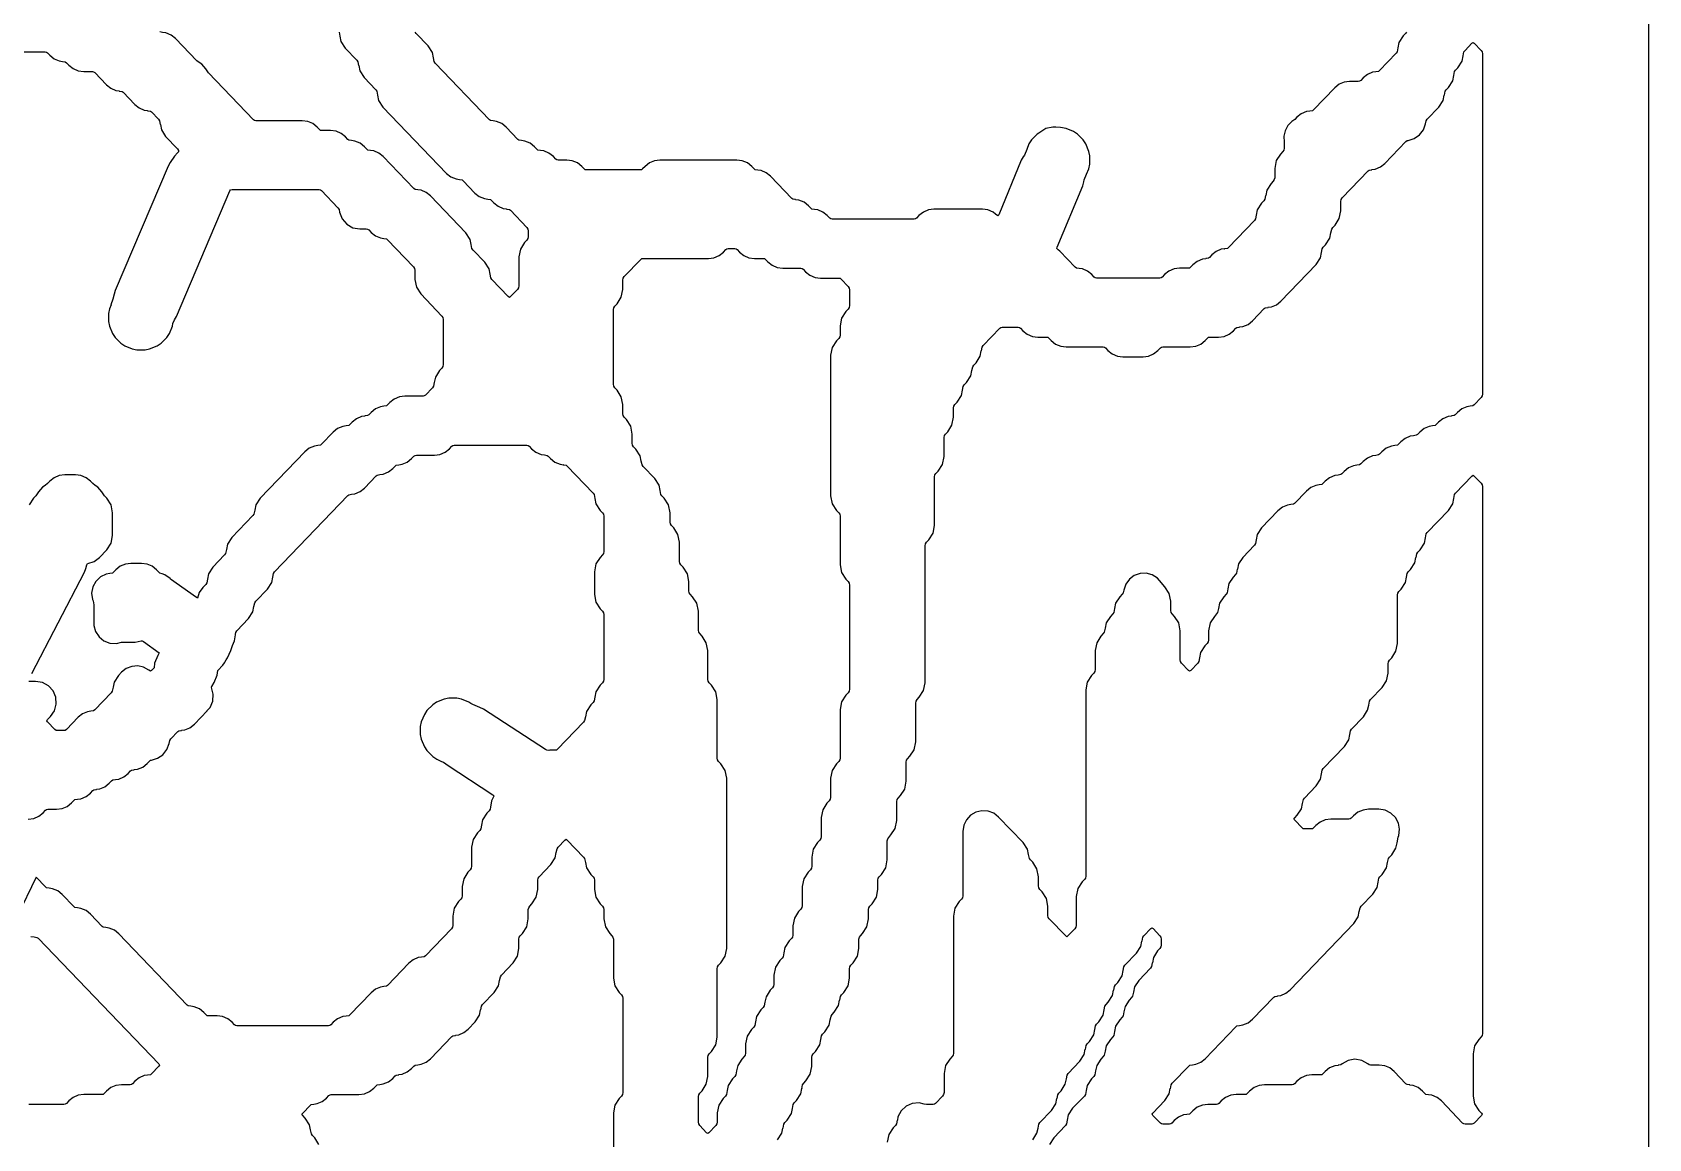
# Model space of a CAD drawing. Header units: millimetres. Extents: x 10 to 410, y 18 to 283.
# Drawn here: x 34.36 to 73.27, y 57.96 to 84.59 of the extents above; entities that cross this region are included whole.
import ezdxf

# ---------------------------------------------------------------- set-up
doc = ezdxf.new("R2010")
doc.units = ezdxf.units.MM
doc.layers.add('CUT', color=1, linetype='Continuous')

msp = doc.modelspace()

# ---------------------------------------------------------------- linework, layer by layer
at = {"layer": 'CUT'}
for points in [[(23.134, 24), (23.134, 21), (31.134, 21), (31.134, 24), (52.134, 24), (52.134, 21), (60.134, 21), (60.134, 24), (73.2679, 24), (73.2679, 144), (60.134, 144), (60.134, 147), (52.134, 147), (52.134, 144), (31.134, 144), (31.134, 147), (23.134, 147), (23.134, 144), (10, 144), (10, 24)], [(48.3521, 77.9585), (48.3767, 77.9965), (48.4315, 78.0536), (48.5347, 78.2133), (48.5709, 78.4), (48.5709, 78.6243), (48.5795, 78.6688), (48.6041, 78.7069), (49.0025, 79.1216), (49.0276, 79.1416), (49.0594, 79.1459), (50.6323, 79.1459), (50.7649, 79.1638), (50.8881, 79.2163), (50.9929, 79.2995), (51.0495, 79.3584), (51.0746, 79.3784), (51.1064, 79.3827), (51.2666, 79.3827), (51.2984, 79.3784), (51.3235, 79.3584), (51.38, 79.2995), (51.4849, 79.2163), (51.608, 79.1638), (51.7406, 79.1459), (51.9489, 79.1459), (51.9807, 79.1416), (52.0058, 79.1216), (52.0624, 79.0627), (52.1672, 78.9795), (52.2903, 78.927), (52.423, 78.9091), (52.8586, 78.9091), (52.8904, 78.9048), (52.9155, 78.8848), (52.9721, 78.8259), (53.0769, 78.7427), (53.2001, 78.6902), (53.3327, 78.6723), (53.7684, 78.6723), (53.8002, 78.668), (53.8253, 78.6481), (53.9962, 78.4701), (54.0208, 78.432), (54.0295, 78.3875), (54.0295, 78.0099), (54.0208, 77.9654), (53.9962, 77.9273), (53.9414, 77.8703), (53.8382, 77.7106), (53.802, 77.5239), (53.802, 77.2996), (53.7934, 77.2551), (53.7688, 77.217), (53.714, 77.1599), (53.6107, 77.0002), (53.5746, 76.8136), (53.5746, 73.4275), (53.6107, 73.2408), (53.714, 73.0811), (53.7688, 73.024), (53.7934, 72.986), (53.802, 72.9415), (53.802, 71.7699), (53.8382, 71.5833), (53.9414, 71.4236), (53.9962, 71.3665), (54.0208, 71.3285), (54.0295, 71.2839), (54.0295, 68.7752), (54.0208, 68.7307), (53.9962, 68.6927), (53.9414, 68.6356), (53.8382, 68.4759), (53.802, 68.2893), (53.802, 67.1177), (53.7934, 67.0732), (53.7688, 67.0352), (53.714, 66.9781), (53.6107, 66.8184), (53.5746, 66.6317), (53.5746, 66.1706), (53.566, 66.1261), (53.5413, 66.088), (53.4865, 66.031), (53.3833, 65.8713), (53.3471, 65.6846), (53.3471, 65.2235), (53.3385, 65.1789), (53.3139, 65.1409), (53.2591, 65.0838), (53.1559, 64.9241), (53.1197, 64.7375), (53.1197, 64.5131), (53.1111, 64.4686), (53.0865, 64.4305), (53.0317, 64.3735), (52.9284, 64.2138), (52.8923, 64.0271), (52.8923, 63.5659), (52.8836, 63.5214), (52.859, 63.4834), (52.8042, 63.4263), (52.701, 63.2666), (52.6648, 63.0799), (52.6648, 62.8556), (52.6562, 62.8111), (52.6316, 62.773), (52.5768, 62.716), (52.4735, 62.5563), (52.4488, 62.4287), (52.4465, 62.4291), (52.4288, 62.3375), (52.4041, 62.2994), (52.3493, 62.2424), (52.2461, 62.0827), (52.2099, 61.896), (52.2099, 61.6717), (52.2013, 61.6271), (52.1767, 61.5891), (52.1219, 61.532), (52.0187, 61.3723), (51.9939, 61.2447), (51.9916, 61.2452), (51.9739, 61.1536), (51.9493, 61.1155), (51.8945, 61.0584), (51.7912, 60.8988), (51.7665, 60.7712), (51.7642, 60.7716), (51.7464, 60.68), (51.7218, 60.6419), (51.667, 60.5849), (51.5638, 60.4252), (51.5276, 60.2385), (51.5276, 60.0141), (51.519, 59.9696), (51.4944, 59.9316), (51.4396, 59.8745), (51.3363, 59.7148), (51.3116, 59.5872), (51.3093, 59.5877), (51.2916, 59.4961), (51.2669, 59.458), (51.2121, 59.4009), (51.1089, 59.2413), (51.0842, 59.1137), (51.0819, 59.1141), (51.0641, 59.0225), (51.0395, 58.9844), (50.9847, 58.9274), (50.8815, 58.7677), (50.8453, 58.581), (50.8453, 58.3566), (50.8367, 58.3121), (50.8121, 58.2741), (50.6458, 58.101), (50.6179, 58.08), (50.5899, 58.101), (50.4237, 58.2741), (50.399, 58.3121), (50.3904, 58.3566), (50.3904, 58.9711), (50.399, 59.0156), (50.4237, 59.0536), (50.4785, 59.1107), (50.5817, 59.2704), (50.6179, 59.457), (50.6179, 59.9182), (50.6265, 59.9627), (50.6511, 60.0008), (50.7059, 60.0578), (50.8091, 60.2175), (50.8453, 60.4042), (50.8453, 62.0493), (50.8539, 62.0938), (50.8785, 62.1319), (50.9333, 62.1889), (51.0366, 62.3486), (51.0727, 62.5353), (51.0727, 66.6317), (51.0366, 66.8184), (50.9333, 66.9781), (50.8785, 67.0352), (50.8539, 67.0732), (50.8453, 67.1177), (50.8453, 68.526), (50.8091, 68.7127), (50.7059, 68.8724), (50.6511, 68.9295), (50.6265, 68.9675), (50.6179, 69.012), (50.6179, 69.71), (50.5817, 69.8967), (50.4785, 70.0563), (50.4237, 70.1134), (50.399, 70.1515), (50.3904, 70.196), (50.3904, 70.6571), (50.3543, 70.8438), (50.251, 71.0035), (50.1962, 71.0605), (50.1716, 71.0986), (50.163, 71.1431), (50.163, 71.3675), (50.1268, 71.5542), (50.0236, 71.7138), (49.9688, 71.7709), (49.9442, 71.809), (49.9355, 71.8535), (49.9355, 72.3146), (49.8994, 72.5013), (49.7961, 72.661), (49.7413, 72.718), (49.7167, 72.7561), (49.7081, 72.8006), (49.7081, 73.025), (49.6719, 73.2117), (49.5687, 73.3713), (49.5139, 73.4284), (49.4893, 73.4665), (49.4715, 73.5581), (49.4692, 73.5576), (49.4445, 73.6852), (49.3413, 73.8449), (49.059, 74.1388), (49.0344, 74.1768), (49.0167, 74.2684), (49.0143, 74.268), (48.9896, 74.3956), (48.8864, 74.5553), (48.8316, 74.6123), (48.807, 74.6504), (48.7983, 74.6949), (48.7983, 74.9193), (48.7622, 75.106), (48.6589, 75.2656), (48.6041, 75.3227), (48.5795, 75.3608), (48.5709, 75.4053), (48.5709, 75.6296), (48.5347, 75.8163), (48.4315, 75.976), (48.3767, 76.0331), (48.3521, 76.0711), (48.3435, 76.1156), (48.3435, 77.914)], [(63.5016, 60.6944), (63.6247, 60.7469), (63.7295, 60.8302), (64.241, 61.3626), (64.2661, 61.3826), (64.3312, 61.3914), (64.3308, 61.3939), (64.4113, 61.4048), (64.5345, 61.4573), (64.6393, 61.5405), (66.1718, 63.1361), (66.2751, 63.2957), (66.2998, 63.4233), (66.3021, 63.4229), (66.3198, 63.5145), (66.3445, 63.5526), (66.6267, 63.8464), (66.73, 64.0061), (66.7547, 64.1337), (66.757, 64.1333), (66.7747, 64.2249), (66.7993, 64.2629), (66.8541, 64.32), (66.9574, 64.4797), (66.9821, 64.6073), (66.9844, 64.6068), (67.0022, 64.6984), (67.0268, 64.7365), (67.0816, 64.7936), (67.1848, 64.9532), (67.2095, 65.0808), (67.2119, 65.0804), (67.2384, 65.2172), (67.2547, 65.2536), (67.2721, 65.4052), (67.243, 65.555), (67.17, 65.6891), (67.06, 65.7949), (66.9233, 65.8625), (66.7725, 65.8858), (66.5243, 65.8858), (66.3916, 65.8679), (66.2685, 65.8155), (66.1637, 65.7322), (66.1071, 65.6733), (66.082, 65.6533), (66.0502, 65.649), (65.6145, 65.649), (65.4818, 65.6311), (65.3587, 65.5787), (65.2539, 65.4954), (65.1973, 65.4365), (65.1722, 65.4166), (65.1404, 65.4123), (64.9802, 65.4123), (64.9484, 65.4166), (64.9233, 65.4365), (64.7457, 65.6214), (64.7263, 65.649), (64.7457, 65.6767), (64.8072, 65.7407), (64.9104, 65.9004), (64.9351, 66.028), (64.9375, 66.0275), (64.9552, 66.1192), (64.9798, 66.1572), (65.2621, 66.4511), (65.3653, 66.6107), (65.39, 66.7384), (65.3923, 66.7379), (65.4101, 66.8295), (65.4347, 66.8676), (65.9444, 67.3982), (66.0476, 67.5579), (66.0723, 67.6855), (66.0747, 67.6851), (66.0924, 67.7767), (66.117, 67.8147), (66.3993, 68.1086), (66.5025, 68.2683), (66.5272, 68.3959), (66.5295, 68.3954), (66.5473, 68.487), (66.5719, 68.5251), (66.8541, 68.8189), (66.9574, 68.9786), (66.9935, 69.1653), (66.9935, 69.3897), (67.0022, 69.4342), (67.0268, 69.4722), (67.0816, 69.5293), (67.1848, 69.689), (67.221, 69.8757), (67.221, 71.0472), (67.2296, 71.0917), (67.2542, 71.1297), (67.309, 71.1868), (67.4123, 71.3465), (67.437, 71.4741), (67.4393, 71.4736), (67.457, 71.5652), (67.4817, 71.6033), (67.5365, 71.6604), (67.6397, 71.82), (67.6644, 71.9477), (67.6667, 71.9472), (67.6845, 72.0388), (67.7091, 72.0769), (67.7639, 72.1339), (67.8672, 72.2936), (67.8919, 72.4212), (67.8942, 72.4208), (67.9119, 72.5124), (67.9365, 72.5505), (68.4462, 73.0811), (68.5495, 73.2408), (68.5742, 73.3684), (68.5765, 73.3679), (68.5942, 73.4595), (68.6189, 73.4976), (69.0125, 73.9075), (69.0405, 73.9285), (69.0685, 73.9075), (69.2347, 73.7344), (69.2593, 73.6963), (69.2679, 73.6518), (69.2679, 60.4877), (69.2593, 60.4432), (69.2347, 60.4051), (69.1799, 60.3481), (69.0767, 60.1884), (69.0405, 60.0017), (69.0405, 58.9835), (69.0767, 58.7968), (69.1799, 58.6371), (69.2414, 58.5731), (69.2608, 58.5455), (69.2414, 58.5178), (69.0638, 58.3329), (69.0387, 58.313), (69.0069, 58.3087), (68.8467, 58.3087), (68.8149, 58.313), (68.7898, 58.3329), (68.2783, 58.8654), (68.1735, 58.9486), (68.0504, 59.0011), (67.9699, 59.012), (67.9702, 59.0145), (67.9051, 59.0233), (67.88, 59.0433), (67.8234, 59.1022), (67.7186, 59.1854), (67.5955, 59.2379), (67.515, 59.2488), (67.5154, 59.2513), (67.4503, 59.2601), (67.4251, 59.2801), (67.1411, 59.5758), (67.0363, 59.659), (66.9132, 59.7115), (66.7805, 59.7294), (66.5723, 59.7294), (66.5405, 59.7337), (66.5085, 59.7591), (66.3622, 59.8397), (66.1975, 59.8676), (66.0328, 59.8397), (65.8865, 59.7591), (65.8545, 59.7337), (65.7894, 59.7249), (65.7898, 59.7223), (65.7093, 59.7115), (65.5861, 59.659), (65.4813, 59.5758), (65.4248, 59.5168), (65.3996, 59.4969), (65.3679, 59.4926), (65.1596, 59.4926), (65.027, 59.4747), (64.9038, 59.4222), (64.799, 59.339), (64.7424, 59.2801), (64.7173, 59.2601), (64.6855, 59.2558), (64.0224, 59.2558), (63.8898, 59.2379), (63.7666, 59.1854), (63.6618, 59.1022), (63.6052, 59.0433), (63.5801, 59.0233), (63.5483, 59.019), (63.3401, 59.019), (63.2074, 59.0011), (63.0843, 58.9486), (62.9795, 58.8654), (62.9229, 58.8065), (62.8978, 58.7865), (62.866, 58.7822), (62.6578, 58.7822), (62.5251, 58.7643), (62.402, 58.7119), (62.2972, 58.6286), (62.2406, 58.5697), (62.2155, 58.5497), (62.1504, 58.541), (62.1507, 58.5384), (62.0702, 58.5275), (61.9471, 58.4751), (61.8423, 58.3918), (61.7857, 58.3329), (61.7606, 58.313), (61.7288, 58.3087), (61.5686, 58.3087), (61.5368, 58.313), (61.5117, 58.3329), (61.3341, 58.5178), (61.3147, 58.5455), (61.3341, 58.5731), (61.623, 58.8739), (61.7263, 59.0336), (61.751, 59.1612), (61.7533, 59.1607), (61.771, 59.2523), (61.7957, 59.2904), (62.194, 59.7051), (62.2191, 59.7251), (62.2842, 59.7339), (62.2839, 59.7364), (62.3644, 59.7473), (62.4875, 59.7998), (62.5923, 59.883), (63.3312, 60.6523), (63.3563, 60.6722), (63.4214, 60.681), (63.4211, 60.6836)]]:
    msp.add_lwpolyline(points, close=True, dxfattribs=at)
for points in [[(41.7391, 84.5885), (41.7568, 84.4969), (41.7591, 84.4973), (41.7839, 84.3697), (41.8871, 84.21), (42.1693, 83.9162), (42.194, 83.8781), (42.2117, 83.7865), (42.214, 83.787), (42.2387, 83.6594), (42.342, 83.4997), (42.6242, 83.2058), (42.6488, 83.1678), (42.6666, 83.0762), (42.6689, 83.0766), (42.6936, 82.949), (42.7969, 82.7893), (44.3294, 81.1938), (44.4342, 81.1106), (44.5574, 81.0581), (44.6378, 81.0472), (44.6375, 81.0447), (44.7026, 81.0359), (44.7277, 81.0159), (45.0117, 80.7202), (45.1165, 80.637), (45.2397, 80.5845), (45.3202, 80.5736), (45.3198, 80.5711), (45.3849, 80.5623), (45.41, 80.5424), (45.4666, 80.4834), (45.5714, 80.4002), (45.6946, 80.3477), (45.775, 80.3369), (45.7747, 80.3343), (45.8398, 80.3255), (45.8649, 80.3056), (46.2633, 79.8908), (46.2879, 79.8528), (46.2965, 79.8083), (46.2965, 79.6674), (46.2879, 79.6229), (46.2633, 79.5849), (46.2085, 79.5278), (46.1052, 79.3681), (46.0691, 79.1814), (46.0691, 78.4835), (46.0604, 78.439), (46.0358, 78.4009), (45.8696, 78.2278), (45.8416, 78.2068), (45.8137, 78.2278), (45.42, 78.6377), (45.3954, 78.6758), (45.3776, 78.7674), (45.3753, 78.7669), (45.3506, 78.8945), (45.2473, 79.0542), (44.9651, 79.3481), (44.9405, 79.3861), (44.9227, 79.4777), (44.9204, 79.4773), (44.8957, 79.6049), (44.7925, 79.7646), (43.9422, 80.6497), (43.8374, 80.733), (43.7143, 80.7855), (43.6338, 80.7963), (43.6341, 80.7989), (43.569, 80.8077), (43.5439, 80.8276), (42.805, 81.5969), (42.7002, 81.6801), (42.5771, 81.7326), (42.4966, 81.7435), (42.4969, 81.746), (42.4318, 81.7548), (42.4067, 81.7748), (42.3501, 81.8337), (42.2453, 81.9169), (42.1222, 81.9694), (42.0417, 81.9803), (42.0421, 81.9828), (41.977, 81.9916), (41.9518, 82.0116), (41.8953, 82.0705), (41.7905, 82.1537), (41.6673, 82.2062), (41.5347, 82.2241), (41.3264, 82.2241), (41.2946, 82.2284), (41.2695, 82.2483), (41.2129, 82.3073), (41.1081, 82.3905), (40.985, 82.443), (40.8523, 82.4609), (39.7343, 82.4609), (39.7026, 82.4652), (39.6774, 82.4851), (38.5968, 83.6102), (38.5324, 83.7097), (38.4346, 83.8207), (38.3699, 83.8605), (38.3128, 83.9058), (37.8013, 84.4383), (37.6965, 84.5216), (37.5734, 84.574), (37.4929, 84.5849), (37.4933, 84.5875), (37.4282, 84.5963)], [(67.4398, 84.5954), (67.4152, 84.5574), (67.3604, 84.5003), (67.2571, 84.3406), (67.2324, 84.213), (67.2301, 84.2135), (67.2124, 84.1219), (67.1878, 84.0838), (66.7894, 83.6691), (66.7643, 83.6491), (66.6992, 83.6403), (66.6995, 83.6378), (66.619, 83.6269), (66.4959, 83.5744), (66.3911, 83.4912), (66.3345, 83.4323), (66.3094, 83.4123), (66.2776, 83.408), (66.0694, 83.408), (65.9367, 83.3901), (65.8136, 83.3377), (65.7088, 83.2544), (65.1973, 82.7219), (65.1722, 82.702), (65.1071, 82.6932), (65.1074, 82.6906), (65.027, 82.6798), (64.9038, 82.6273), (64.799, 82.544), (64.7471, 82.49), (64.681, 82.4403), (64.5824, 82.342), (64.5148, 82.2203), (64.4833, 82.0846), (64.4905, 81.9455), (64.4917, 81.9393), (64.4917, 81.7985), (64.4831, 81.754), (64.4585, 81.7159), (64.4037, 81.6589), (64.3004, 81.4992), (64.2643, 81.3125), (64.2643, 81.0881), (64.2556, 81.0436), (64.231, 81.0056), (64.1762, 80.9485), (64.073, 80.7888), (64.0483, 80.6612), (64.0459, 80.6617), (64.0282, 80.5701), (64.0036, 80.532), (63.9488, 80.4749), (63.8455, 80.3153), (63.8208, 80.1877), (63.8185, 80.1881), (63.8008, 80.0965), (63.7762, 80.0584), (63.1504, 79.4069), (63.1252, 79.387), (63.0601, 79.3782), (63.0605, 79.3756), (62.98, 79.3647), (62.8569, 79.3123), (62.7521, 79.229), (62.6955, 79.1701), (62.6704, 79.1502), (62.6053, 79.1414), (62.6056, 79.1388), (62.5251, 79.128), (62.402, 79.0755), (62.2972, 78.9922), (62.2406, 78.9333), (62.2155, 78.9134), (62.1837, 78.9091), (61.9755, 78.9091), (61.8428, 78.8912), (61.7197, 78.8387), (61.6149, 78.7555), (61.5583, 78.6965), (61.5332, 78.6766), (61.5014, 78.6723), (59.9765, 78.6723), (59.9447, 78.6766), (59.9196, 78.6965), (59.863, 78.7555), (59.7582, 78.8387), (59.6351, 78.8912), (59.5546, 78.902), (59.5549, 78.9046), (59.4899, 78.9134), (59.4647, 78.9333), (59.0923, 79.3211), (59.056, 79.3485), (59.0223, 79.3846), (59.0307, 79.4205), (59.6421, 80.8934), (59.6706, 80.9872), (59.6804, 81.0364), (59.7362, 81.1708), (59.736, 81.1709), (59.7917, 81.3051), (59.8137, 81.4162), (59.8137, 81.6113), (59.7917, 81.7223), (59.717, 81.9026), (59.6541, 81.9967), (59.5161, 82.1347), (59.422, 82.1976), (59.2417, 82.2722), (59.1119, 82.2981), (58.9997, 82.3075), (58.9272, 82.3053), (58.7555, 82.2695), (58.6067, 82.1766), (58.5893, 82.1608), (58.5502, 82.1347), (58.4122, 81.9967), (58.3493, 81.9026), (58.2938, 81.7687), (58.2937, 81.7688), (58.2377, 81.6338), (58.2106, 81.5933), (58.1643, 81.5069), (57.6208, 80.1975), (57.6031, 80.1691), (57.543, 80.2138), (57.5424, 80.2129), (57.4838, 80.2594), (57.3607, 80.3119), (57.228, 80.3298), (56.062, 80.3298), (55.9294, 80.3119), (55.8062, 80.2594), (55.7014, 80.1762), (55.6448, 80.1173), (55.6197, 80.0973), (55.5879, 80.093), (53.6082, 80.093), (53.5764, 80.0973), (53.5513, 80.1173), (53.4947, 80.1762), (53.3899, 80.2594), (53.2668, 80.3119), (53.1863, 80.3228), (53.1866, 80.3253), (53.1215, 80.3341), (53.0964, 80.3541), (53.0398, 80.413), (52.935, 80.4962), (52.8119, 80.5487), (52.7314, 80.5595), (52.7317, 80.5621), (52.6666, 80.5709), (52.6415, 80.5908), (52.1301, 81.1233), (52.0253, 81.2066), (51.9021, 81.259), (51.8216, 81.2699), (51.822, 81.2725), (51.7569, 81.2812), (51.7318, 81.3012), (51.6752, 81.3601), (51.5704, 81.4434), (51.4472, 81.4958), (51.3146, 81.5137), (49.4662, 81.5137), (49.3336, 81.4958), (49.2105, 81.4434), (49.1056, 81.3601), (49.0491, 81.3012), (49.0239, 81.2812), (48.9922, 81.277), (47.6948, 81.277), (47.663, 81.2812), (47.6379, 81.3012), (47.5813, 81.3601), (47.4765, 81.4434), (47.3533, 81.4958), (47.2207, 81.5137), (47.0124, 81.5137), (46.9806, 81.518), (46.9555, 81.538), (46.8989, 81.5969), (46.7941, 81.6801), (46.671, 81.7326), (46.5905, 81.7435), (46.5909, 81.746), (46.5258, 81.7548), (46.5007, 81.7748), (46.4441, 81.8337), (46.3393, 81.9169), (46.2161, 81.9694), (46.1356, 81.9803), (46.136, 81.9828), (46.0709, 81.9916), (46.0458, 82.0116), (45.7617, 82.3073), (45.6569, 82.3905), (45.5338, 82.443), (45.4533, 82.4538), (45.4537, 82.4564), (45.3886, 82.4652), (45.3635, 82.4851), (44.0553, 83.847), (44.0307, 83.8851), (44.013, 83.9767), (44.0107, 83.9762), (43.9859, 84.1038), (43.8827, 84.2635), (43.6004, 84.5574), (43.5758, 84.5954)], [(33.1386, 84.1184), (34.6634, 84.1184), (34.6952, 84.1141), (34.7203, 84.0942), (34.7769, 84.0352), (34.8817, 83.952), (35.0049, 83.8995), (35.0853, 83.8887), (35.085, 83.8861), (35.1501, 83.8773), (35.1752, 83.8574), (35.2318, 83.7985), (35.3366, 83.7152), (35.4598, 83.6627), (35.5924, 83.6448), (35.8006, 83.6448), (35.8324, 83.6405), (35.8575, 83.6206), (36.1416, 83.3249), (36.2464, 83.2416), (36.3695, 83.1892), (36.45, 83.1783), (36.4496, 83.1757), (36.5147, 83.167), (36.5399, 83.147), (36.8239, 82.8513), (36.9287, 82.7681), (37.0518, 82.7156), (37.1323, 82.7047), (37.132, 82.7022), (37.1971, 82.6934), (37.2222, 82.6734), (37.3931, 82.4955), (37.4177, 82.4574), (37.4355, 82.3658), (37.4378, 82.3663), (37.4625, 82.2387), (37.5657, 82.079), (37.848, 81.7851), (37.8726, 81.7471), (37.8769, 81.7247), (37.8749, 81.7125), (37.8506, 81.6902), (37.7765, 81.6043), (37.6729, 81.4527), (37.6259, 81.3667), (36.3522, 78.3755), (36.3228, 78.282), (36.2975, 78.1611), (36.2424, 78.0299), (36.2512, 78.0262), (36.2129, 77.9338), (36.1909, 77.8227), (36.1909, 77.6276), (36.2129, 77.5166), (36.2876, 77.3363), (36.3505, 77.2422), (36.4885, 77.1042), (36.5826, 77.0413), (36.7629, 76.9667), (36.8739, 76.9446), (37.069, 76.9446), (37.1801, 76.9667), (37.3603, 77.0413), (37.4544, 77.1042), (37.5924, 77.2422), (37.6553, 77.3363), (37.73, 77.5166), (37.7417, 77.5756), (37.7818, 77.6711), (37.8243, 77.7487), (39.1114, 80.7713), (39.1258, 80.7955), (39.1263, 80.7969), (39.1638, 80.8034), (41.2592, 80.8034), (41.291, 80.7991), (41.3161, 80.7791), (41.7145, 80.3644), (41.7391, 80.3263), (41.7517, 80.2612), (41.8127, 80.1008), (41.9244, 79.9705), (42.0735, 79.8857), (42.2426, 79.8562), (42.3964, 79.8562), (42.4282, 79.8519), (42.4533, 79.832), (42.5099, 79.7731), (42.6147, 79.6898), (42.7378, 79.6374), (42.8183, 79.6265), (42.818, 79.6239), (42.8831, 79.6152), (42.9082, 79.5952), (43.534, 78.9437), (43.5586, 78.9056), (43.5672, 78.8611), (43.5672, 78.6368), (43.6034, 78.4501), (43.7066, 78.2904), (44.2163, 77.7598), (44.2409, 77.7217), (44.2495, 77.6772), (44.2495, 76.5892), (44.2409, 76.5447), (44.2163, 76.5066), (44.1615, 76.4496), (44.0583, 76.2899), (44.0335, 76.1623), (44.0312, 76.1627), (44.0135, 76.0711), (43.9889, 76.0331), (43.8179, 75.8551), (43.7928, 75.8352), (43.761, 75.8309), (43.3254, 75.8309), (43.1927, 75.813), (43.0696, 75.7605), (42.9648, 75.6772), (42.9082, 75.6183), (42.8831, 75.5984), (42.818, 75.5896), (42.8183, 75.587), (42.7378, 75.5762), (42.6147, 75.5237), (42.5099, 75.4404), (42.4533, 75.3815), (42.4282, 75.3616), (42.3631, 75.3528), (42.3634, 75.3502), (42.283, 75.3394), (42.1598, 75.2869), (42.055, 75.2037), (41.9984, 75.1447), (41.9733, 75.1248), (41.9082, 75.116), (41.9086, 75.1135), (41.8281, 75.1026), (41.7049, 75.0501), (41.6001, 74.9669), (41.3161, 74.6712), (41.291, 74.6512), (41.2259, 74.6424), (41.2262, 74.6399), (41.1458, 74.629), (41.0226, 74.5766), (40.9178, 74.4933), (39.8401, 73.3713), (39.7369, 73.2117), (39.7122, 73.0841), (39.7099, 73.0845), (39.6921, 72.9929), (39.6675, 72.9548), (39.1578, 72.4242), (39.0546, 72.2645), (39.0299, 72.1369), (39.0275, 72.1374), (39.0098, 72.0458), (38.9852, 72.0077), (38.7029, 71.7138), (38.5997, 71.5542), (38.575, 71.4266), (38.5727, 71.427), (38.5549, 71.3354), (38.5303, 71.2973), (38.4627, 71.2269), (38.3754, 71.1029), (38.3331, 70.9701), (38.3042, 70.9846), (37.6861, 71.4257), (37.6728, 71.4389), (37.542, 71.5317), (37.4815, 71.5501), (37.4287, 71.5726), (37.403, 71.593), (37.3465, 71.6519), (37.2417, 71.7351), (37.1185, 71.7876), (36.9859, 71.8055), (36.7296, 71.8055), (36.597, 71.7876), (36.4738, 71.7351), (36.369, 71.6519), (36.3124, 71.593), (36.2873, 71.573), (36.2222, 71.5642), (36.2228, 71.5595), (36.132, 71.5454), (35.9952, 71.4777), (35.8852, 71.3719), (35.8123, 71.2379), (35.7832, 71.0881), (35.8006, 70.9365), (35.8169, 70.9001), (35.8343, 70.8104), (35.8343, 70.3848), (35.8377, 70.3848), (35.8351, 70.3121), (35.8765, 70.1638), (35.9612, 70.0351), (36.081, 69.9383), (36.2245, 69.8826), (36.3783, 69.8732), (36.5035, 69.9049), (36.5502, 69.9112), (36.8352, 69.9112), (36.978, 69.9385), (37.004, 69.9409), (37.034, 69.9254), (37.4134, 69.6546), (37.3735, 69.5847), (37.2997, 69.4033), (37.2856, 69.2911), (37.2269, 69.23), (37.1989, 69.2089), (37.1612, 69.2372), (37.0344, 69.3064), (36.8931, 69.3365), (36.7491, 69.3248), (36.6144, 69.2725), (36.5003, 69.1839), (36.4285, 69.1092), (36.3253, 68.9495), (36.3006, 68.8219), (36.2983, 68.8223), (36.2805, 68.7307), (36.2559, 68.6927), (35.8575, 68.2779), (35.8324, 68.258), (35.7673, 68.2492), (35.7677, 68.2467), (35.6872, 68.2358), (35.5641, 68.1833), (35.4592, 68.1001), (35.1752, 67.8044), (35.1501, 67.7844), (35.1183, 67.7801), (34.9581, 67.7801), (34.9263, 67.7844), (34.9012, 67.8044), (34.7236, 67.9893), (34.7042, 68.0169), (34.7236, 68.0446), (34.7939, 68.1177), (34.8874, 68.2549), (34.9309, 68.4152), (34.9194, 68.5809), (34.8543, 68.7337), (34.7427, 68.8568), (34.597, 68.9365), (34.4333, 68.9641), (34.2758, 68.9641)], [(52.298, 57.9268), (52.4012, 58.0864), (52.4259, 58.214), (52.4283, 58.2136), (52.446, 58.3052), (52.4706, 58.3433), (52.5254, 58.4003), (52.6287, 58.56), (52.6534, 58.6876), (52.6557, 58.6872), (52.6734, 58.7788), (52.6981, 58.8168), (52.7529, 58.8739), (52.8561, 59.0336), (52.8808, 59.1612), (52.8831, 59.1607), (52.9009, 59.2523), (52.9255, 59.2904), (52.9803, 59.3475), (53.0835, 59.5072), (53.1197, 59.6938), (53.1197, 59.9182), (53.1283, 59.9627), (53.1529, 60.0008), (53.2077, 60.0578), (53.311, 60.2175), (53.3357, 60.3451), (53.338, 60.3447), (53.3558, 60.4363), (53.3804, 60.4743), (53.4352, 60.5314), (53.5384, 60.6911), (53.5631, 60.8187), (53.5655, 60.8182), (53.5832, 60.9098), (53.6078, 60.9479), (53.6626, 61.005), (53.7659, 61.1647), (53.7906, 61.2923), (53.7929, 61.2918), (53.8106, 61.3834), (53.8353, 61.4215), (53.8901, 61.4785), (53.9933, 61.6382), (54.0295, 61.8249), (54.0295, 62.0493), (54.0381, 62.0938), (54.0627, 62.1319), (54.1175, 62.1889), (54.2207, 62.3486), (54.2569, 62.5353), (54.2569, 62.7596), (54.2655, 62.8041), (54.2901, 62.8422), (54.3449, 62.8993), (54.4482, 63.0589), (54.4843, 63.2456), (54.4843, 63.47), (54.493, 63.5145), (54.5176, 63.5526), (54.5724, 63.6096), (54.6756, 63.7693), (54.7118, 63.956), (54.7118, 64.1804), (54.7204, 64.2249), (54.745, 64.2629), (54.7998, 64.32), (54.9031, 64.4797), (54.9392, 64.6664), (54.9392, 65.1275), (54.9478, 65.172), (54.9725, 65.2101), (55.0273, 65.2671), (55.1305, 65.4268), (55.1667, 65.6135), (55.1667, 66.0746), (55.1753, 66.1192), (55.1999, 66.1572), (55.2547, 66.2143), (55.3579, 66.374), (55.3941, 66.5606), (55.3941, 67.0218), (55.4027, 67.0663), (55.4273, 67.1044), (55.4821, 67.1614), (55.5854, 67.3211), (55.6215, 67.5078), (55.6215, 68.4425), (55.6302, 68.487), (55.6548, 68.5251), (55.7096, 68.5821), (55.8128, 68.7418), (55.849, 68.9285), (55.849, 72.2311), (55.8576, 72.2756), (55.8822, 72.3137), (55.937, 72.3707), (56.0403, 72.5304), (56.0764, 72.7171), (56.0764, 73.8886), (56.085, 73.9331), (56.1097, 73.9712), (56.1645, 74.0282), (56.2677, 74.1879), (56.3039, 74.3746), (56.3039, 74.8357), (56.3125, 74.8803), (56.3371, 74.9183), (56.3919, 74.9754), (56.4951, 75.1351), (56.5313, 75.3217), (56.5313, 75.5461), (56.5399, 75.5906), (56.5645, 75.6287), (56.6193, 75.6857), (56.7226, 75.8454), (56.7473, 75.973), (56.7496, 75.9726), (56.7674, 76.0642), (56.792, 76.1023), (56.8468, 76.1593), (56.95, 76.319), (56.9747, 76.4466), (56.9771, 76.4462), (56.9948, 76.5378), (57.0194, 76.5758), (57.0742, 76.6329), (57.1775, 76.7926), (57.2022, 76.9202), (57.2045, 76.9197), (57.2222, 77.0113), (57.2469, 77.0494), (57.6452, 77.4641), (57.6703, 77.4841), (57.7021, 77.4884), (58.0898, 77.4884), (58.1216, 77.4841), (58.1467, 77.4641), (58.2033, 77.4052), (58.3081, 77.322), (58.4312, 77.2695), (58.5639, 77.2516), (58.7721, 77.2516), (58.8039, 77.2473), (58.829, 77.2273), (58.8856, 77.1684), (58.9904, 77.0852), (59.1135, 77.0327), (59.2462, 77.0148), (60.1367, 77.0148), (60.1685, 77.0105), (60.1936, 76.9906), (60.2502, 76.9316), (60.355, 76.8484), (60.4782, 76.7959), (60.6108, 76.778), (61.0945, 76.778), (61.2272, 76.7959), (61.3503, 76.8484), (61.4551, 76.9316), (61.5117, 76.9906), (61.5368, 77.0105), (61.5686, 77.0148), (62.2317, 77.0148), (62.3644, 77.0327), (62.4875, 77.0852), (62.5923, 77.1684), (62.6489, 77.2273), (62.674, 77.2473), (62.7058, 77.2516), (62.914, 77.2516), (63.0467, 77.2695), (63.1698, 77.322), (63.2746, 77.4052), (63.3312, 77.4641), (63.3563, 77.4841), (63.4214, 77.4929), (63.4211, 77.4954), (63.5016, 77.5063), (63.6247, 77.5588), (63.7295, 77.642), (64.0135, 77.9377), (64.0387, 77.9577), (64.1038, 77.9664), (64.1034, 77.969), (64.1839, 77.9799), (64.307, 78.0323), (64.4118, 78.1156), (65.2621, 79.0007), (65.3653, 79.1604), (65.39, 79.288), (65.3923, 79.2876), (65.4101, 79.3792), (65.4347, 79.4173), (65.4895, 79.4743), (65.5927, 79.634), (65.6175, 79.7616), (65.6198, 79.7612), (65.6375, 79.8528), (65.6621, 79.8908), (65.7169, 79.9479), (65.8202, 80.1076), (65.8563, 80.2943), (65.8563, 80.5186), (65.865, 80.5631), (65.8896, 80.6012), (66.5154, 81.2527), (66.5405, 81.2727), (66.6056, 81.2815), (66.6052, 81.284), (66.6857, 81.2949), (66.8089, 81.3473), (66.9137, 81.4306), (67.4251, 81.9631), (67.4503, 81.983), (67.4743, 81.9863), (67.6228, 82.0306), (67.7507, 82.1183), (67.8455, 82.2409), (67.8982, 82.3867), (67.9119, 82.4574), (67.9365, 82.4955), (68.2188, 82.7893), (68.322, 82.949), (68.3467, 83.0766), (68.3491, 83.0762), (68.3668, 83.1678), (68.3914, 83.2058), (68.4462, 83.2629), (68.5495, 83.4226), (68.5742, 83.5502), (68.5765, 83.5497), (68.5942, 83.6414), (68.6189, 83.6794), (68.6737, 83.7365), (68.7769, 83.8962), (68.8016, 84.0238), (68.8039, 84.0233), (68.8217, 84.1149), (68.8463, 84.153), (69.0125, 84.3261), (69.0405, 84.3471), (69.0685, 84.3261), (69.2347, 84.153), (69.2593, 84.1149), (69.2679, 84.0704), (69.2679, 75.8788), (69.2593, 75.8343), (69.2347, 75.7963), (69.0638, 75.6183), (69.0387, 75.5984), (68.9736, 75.5896), (68.9739, 75.587), (68.8934, 75.5762), (68.7703, 75.5237), (68.6655, 75.4404), (68.6089, 75.3815), (68.5838, 75.3616), (68.5187, 75.3528), (68.519, 75.3502), (68.4386, 75.3394), (68.3154, 75.2869), (68.2106, 75.2037), (68.154, 75.1447), (68.1289, 75.1248), (68.0638, 75.116), (68.0642, 75.1135), (67.9837, 75.1026), (67.8605, 75.0501), (67.7557, 74.9669), (67.6992, 74.908), (67.674, 74.888), (67.6089, 74.8792), (67.6093, 74.8767), (67.5288, 74.8658), (67.4057, 74.8133), (67.3009, 74.7301), (67.2443, 74.6712), (67.2192, 74.6512), (67.1541, 74.6424), (67.1544, 74.6399), (67.0739, 74.629), (66.9508, 74.5766), (66.846, 74.4933), (66.7894, 74.4344), (66.7643, 74.4144), (66.6992, 74.4056), (66.6995, 74.4031), (66.619, 74.3922), (66.4959, 74.3398), (66.3911, 74.2565), (66.3345, 74.1976), (66.3094, 74.1777), (66.2443, 74.1689), (66.2446, 74.1663), (66.1642, 74.1554), (66.041, 74.103), (65.9362, 74.0197), (65.8796, 73.9608), (65.8545, 73.9409), (65.7894, 73.9321), (65.7898, 73.9295), (65.7093, 73.9187), (65.5861, 73.8662), (65.4813, 73.7829), (65.4248, 73.724), (65.3996, 73.7041), (65.3345, 73.6953), (65.3349, 73.6927), (65.2544, 73.6819), (65.1313, 73.6294), (65.0265, 73.5462), (64.7424, 73.2505), (64.7173, 73.2305), (64.6522, 73.2217), (64.6526, 73.2192), (64.5721, 73.2083), (64.4489, 73.1558), (64.3441, 73.0726), (63.9488, 72.661), (63.8455, 72.5013), (63.8208, 72.3737), (63.8185, 72.3741), (63.8008, 72.2825), (63.7762, 72.2445), (63.4939, 71.9506), (63.3907, 71.7909), (63.3659, 71.6633), (63.3636, 71.6638), (63.3459, 71.5722), (63.3213, 71.5341), (63.2665, 71.4771), (63.1632, 71.3174), (63.1385, 71.1898), (63.1362, 71.1902), (63.1184, 71.0986), (63.0938, 71.0605), (63.039, 71.0035), (62.9358, 70.8438), (62.9111, 70.7162), (62.9087, 70.7166), (62.891, 70.625), (62.8664, 70.587), (62.8116, 70.5299), (62.7083, 70.3702), (62.6722, 70.1835), (62.6722, 69.9592), (62.6636, 69.9147), (62.639, 69.8766), (62.5841, 69.8195), (62.4809, 69.6599), (62.4562, 69.5323), (62.4539, 69.5327), (62.4361, 69.4411), (62.4115, 69.403), (62.2453, 69.23), (62.2173, 69.2089), (62.1893, 69.23), (62.0231, 69.403), (61.9985, 69.4411), (61.9899, 69.4856), (61.9899, 70.1835), (61.9537, 70.3702), (61.8505, 70.5299), (61.7957, 70.587), (61.771, 70.625), (61.7624, 70.6695), (61.7624, 70.8939), (61.7263, 71.0806), (61.623, 71.2403), (61.5682, 71.2973), (61.5401, 71.3408), (61.4423, 71.4518), (61.3162, 71.5293), (61.173, 71.5665), (61.0251, 71.5602), (60.8856, 71.5109), (60.7667, 71.4229), (60.6787, 71.3039), (60.6293, 71.1644), (60.6166, 71.0986), (60.592, 71.0605), (60.5372, 71.0035), (60.4339, 70.8438), (60.4092, 70.7162), (60.4069, 70.7166), (60.3892, 70.625), (60.3646, 70.587), (60.3097, 70.5299), (60.2065, 70.3702), (60.1818, 70.2426), (60.1795, 70.2431), (60.1617, 70.1515), (60.1371, 70.1134), (60.0823, 70.0563), (59.9791, 69.8967), (59.9429, 69.71), (59.9429, 69.2488), (59.9343, 69.2043), (59.9097, 69.1662), (59.8549, 69.1092), (59.7516, 68.9495), (59.7155, 68.7628), (59.7155, 64.2763), (59.7068, 64.2318), (59.6822, 64.1937), (59.6274, 64.1367), (59.5242, 63.977), (59.488, 63.7903), (59.488, 63.0924), (59.4794, 63.0479), (59.4548, 63.0098), (59.2885, 62.8367), (59.2606, 62.8157), (59.2326, 62.8367), (58.8389, 63.2466), (58.8143, 63.2847), (58.8057, 63.3292), (58.8057, 63.5535), (58.7695, 63.7402), (58.6663, 63.8999), (58.6115, 63.9569), (58.5869, 63.995), (58.5783, 64.0395), (58.5783, 64.2639), (58.5421, 64.4506), (58.4389, 64.6102), (58.3841, 64.6673), (58.3594, 64.7054), (58.3417, 64.797), (58.3394, 64.7965), (58.3147, 64.9241), (58.2114, 65.0838), (57.6193, 65.7002), (57.5022, 65.7906), (57.3637, 65.8427), (57.216, 65.852), (57.0721, 65.8177), (56.9445, 65.7428), (56.8444, 65.6337), (56.7806, 65.5002), (56.7587, 65.3539), (56.7587, 63.8027), (56.7501, 63.7582), (56.7255, 63.7202), (56.6707, 63.6631), (56.5675, 63.5034), (56.5313, 63.3167), (56.5313, 60.0141), (56.5227, 59.9696), (56.4981, 59.9316), (56.4433, 59.8745), (56.34, 59.7148), (56.3039, 59.5282), (56.3039, 59.067), (56.2952, 59.0225), (56.2706, 58.9844), (56.0997, 58.8065), (56.0746, 58.7865), (56.0428, 58.7822), (55.8826, 58.7822), (55.829, 58.7895), (55.7035, 58.82), (55.5405, 58.8051), (55.391, 58.7384), (55.271, 58.627), (55.1935, 58.4828), (55.1802, 58.4029), (55.1758, 58.4037), (55.158, 58.3121), (55.1334, 58.2741), (55.0786, 58.217), (54.9754, 58.0573), (54.9392, 57.8706)], [(34.2566, 65.649), (34.3892, 65.667), (34.5124, 65.7194), (34.6172, 65.8027), (34.6738, 65.8616), (34.6989, 65.8815), (34.7307, 65.8858), (34.9389, 65.8858), (35.0716, 65.9038), (35.1947, 65.9562), (35.2995, 66.0395), (35.3561, 66.0984), (35.3812, 66.1183), (35.4463, 66.1271), (35.446, 66.1297), (35.5264, 66.1405), (35.6496, 66.193), (35.7544, 66.2763), (35.811, 66.3352), (35.8361, 66.3551), (35.9012, 66.3639), (35.9008, 66.3665), (35.9813, 66.3773), (36.1045, 66.4298), (36.2093, 66.513), (36.2658, 66.572), (36.291, 66.5919), (36.3561, 66.6007), (36.3557, 66.6032), (36.4362, 66.6141), (36.5593, 66.6666), (36.6641, 66.7498), (36.7207, 66.8087), (36.7458, 66.8287), (36.8109, 66.8375), (36.8106, 66.84), (36.8911, 66.8509), (37.0142, 66.9034), (37.119, 66.9866), (37.1756, 67.0455), (37.2007, 67.0655), (37.2247, 67.0687), (37.3733, 67.113), (37.5011, 67.2007), (37.596, 67.3234), (37.6487, 67.4691), (37.6624, 67.5399), (37.687, 67.5779), (37.8579, 67.7559), (37.883, 67.7758), (37.9481, 67.7846), (37.9478, 67.7872), (38.0283, 67.798), (38.1514, 67.8505), (38.2562, 67.9338), (38.5635, 68.2537), (38.5602, 68.2569), (38.6344, 68.3393), (38.699, 68.492), (38.7101, 68.6573), (38.6665, 68.8172), (38.6625, 68.8231), (38.6769, 68.8422), (38.7307, 68.9366), (38.8046, 69.1179), (38.8186, 69.2296), (38.9405, 69.3565), (38.9786, 69.4139), (38.9794, 69.4133), (38.9885, 69.4246), (39.0234, 69.4812), (39.0388, 69.5044), (39.0415, 69.5106), (39.0556, 69.5336), (39.1348, 69.7093), (39.1676, 69.8084), (39.172, 69.8289), (39.2249, 69.9422), (39.2459, 70.0856), (39.2459, 70.1), (39.2545, 70.1445), (39.2791, 70.1826), (39.5613, 70.4764), (39.6646, 70.6361), (39.6893, 70.7637), (39.6916, 70.7633), (39.7094, 70.8549), (39.734, 70.893), (40.0162, 71.1868), (40.1195, 71.3465), (40.1442, 71.4741), (40.1465, 71.4736), (40.1642, 71.5652), (40.1888, 71.6033), (41.9518, 73.4388), (41.977, 73.4587), (42.0421, 73.4675), (42.0417, 73.47), (42.1222, 73.4809), (42.2453, 73.5334), (42.3501, 73.6166), (42.6342, 73.9123), (42.6593, 73.9323), (42.7244, 73.9411), (42.724, 73.9436), (42.8045, 73.9545), (42.9277, 74.007), (43.0325, 74.0902), (43.089, 74.1491), (43.1142, 74.1691), (43.1793, 74.1779), (43.1789, 74.1804), (43.2594, 74.1913), (43.3825, 74.2437), (43.4873, 74.327), (43.5439, 74.3859), (43.569, 74.4059), (43.6008, 74.4101), (44.0365, 74.4101), (44.1692, 74.4281), (44.2923, 74.4805), (44.3971, 74.5638), (44.4537, 74.6227), (44.4788, 74.6426), (44.5106, 74.6469), (46.2629, 74.6469), (46.2947, 74.6426), (46.3198, 74.6227), (46.3764, 74.5638), (46.4812, 74.4805), (46.6043, 74.4281), (46.6848, 74.4172), (46.6845, 74.4146), (46.7495, 74.4059), (46.7747, 74.3859), (46.8312, 74.327), (46.9361, 74.2437), (47.0592, 74.1913), (47.1397, 74.1804), (47.1393, 74.1779), (47.2044, 74.1691), (47.2295, 74.1491), (47.8553, 73.4976), (47.88, 73.4595), (47.8977, 73.3679), (47.9, 73.3684), (47.9247, 73.2408), (48.028, 73.0811), (48.0828, 73.024), (48.1074, 72.986), (48.116, 72.9415), (48.116, 72.0903), (48.1074, 72.0458), (48.0828, 72.0077), (48.028, 71.9506), (47.9247, 71.7909), (47.8886, 71.6043), (47.8886, 71.0596), (47.9247, 70.8729), (48.028, 70.7132), (48.0828, 70.6562), (48.1074, 70.6181), (48.116, 70.5736), (48.116, 69.012), (48.1074, 68.9675), (48.0828, 68.9295), (48.028, 68.8724), (47.9247, 68.7127), (47.9, 68.5851), (47.8977, 68.5856), (47.88, 68.494), (47.8553, 68.4559), (47.8005, 68.3988), (47.6973, 68.2391), (47.6726, 68.1115), (47.6703, 68.112), (47.6525, 68.0204), (47.6279, 67.9823), (47.0021, 67.3308), (46.977, 67.3108), (46.9452, 67.3066), (46.8162, 67.3066), (46.7936, 67.3033), (46.7456, 67.3061), (46.7076, 67.3224), (45.2193, 68.2926), (45.1323, 68.3378), (44.9621, 68.4061), (44.9163, 68.4302), (44.8658, 68.464), (44.6856, 68.5386), (44.5745, 68.5607), (44.3794, 68.5607), (44.2684, 68.5386), (44.0881, 68.464), (43.994, 68.4011), (43.856, 68.2631), (43.7931, 68.169), (43.7185, 67.9887), (43.6964, 67.8777), (43.6964, 67.6826), (43.7185, 67.5715), (43.7931, 67.3913), (43.856, 67.2971), (43.994, 67.1592), (44.0928, 67.0931), (44.2035, 67.0376), (44.2565, 67.0188), (44.314, 66.9769), (44.3143, 66.9773), (44.3455, 66.9523), (45.4451, 66.2355), (45.4697, 66.2138), (45.4659, 66.2026), (45.4105, 66.0919), (45.3867, 65.9397), (45.3867, 65.9338), (45.3781, 65.8893), (45.3535, 65.8512), (45.2987, 65.7942), (45.1955, 65.6345), (45.1707, 65.5069), (45.1684, 65.5073), (45.1507, 65.4157), (45.1261, 65.3777), (45.0713, 65.3206), (44.968, 65.1609), (44.9319, 64.9742), (44.9319, 64.5131), (44.9232, 64.4686), (44.8986, 64.4305), (44.8438, 64.3735), (44.7406, 64.2138), (44.7044, 64.0271), (44.7044, 63.8027), (44.6958, 63.7582), (44.6712, 63.7202), (44.6164, 63.6631), (44.5131, 63.5034), (44.477, 63.3167), (44.477, 63.0924), (44.4684, 63.0479), (44.4437, 63.0098), (43.8179, 62.3583), (43.7928, 62.3383), (43.7277, 62.3295), (43.7281, 62.327), (43.6476, 62.3161), (43.5245, 62.2637), (43.4196, 62.1804), (42.9082, 61.6479), (42.8831, 61.628), (42.818, 61.6192), (42.8183, 61.6166), (42.7378, 61.6058), (42.6147, 61.5533), (42.5099, 61.47), (41.9984, 60.9376), (41.9733, 60.9176), (41.9082, 60.9088), (41.9086, 60.9063), (41.8281, 60.8954), (41.7049, 60.8429), (41.6001, 60.7597), (41.5435, 60.7008), (41.5184, 60.6808), (41.4866, 60.6765), (39.2795, 60.6765), (39.2477, 60.6808), (39.2226, 60.7008), (39.166, 60.7597), (39.0612, 60.8429), (38.938, 60.8954), (38.8054, 60.9133), (38.5971, 60.9133), (38.5654, 60.9176), (38.5402, 60.9376), (38.4837, 60.9965), (38.3789, 61.0797), (38.2557, 61.1322), (38.1752, 61.1431), (38.1756, 61.1456), (38.1105, 61.1544), (38.0854, 61.1743), (36.4367, 62.8908), (36.3319, 62.974), (36.2088, 63.0265), (36.1283, 63.0374), (36.1286, 63.0399), (36.0635, 63.0487), (36.0384, 63.0686), (35.7544, 63.3643), (35.6496, 63.4476), (35.5264, 63.5001), (35.446, 63.5109), (35.4463, 63.5135), (35.3812, 63.5223), (35.3561, 63.5422), (35.0721, 63.8379), (34.9673, 63.9212), (34.8441, 63.9736), (34.7636, 63.9845), (34.764, 63.987), (34.6989, 63.9958), (34.6738, 64.0158), (34.4454, 64.2535), (33.9908, 63.306)], [(34.3415, 69.152), (35.6111, 71.594), (35.6476, 71.6849), (35.6714, 71.7668), (35.6871, 71.7997), (35.69, 71.8001), (35.8422, 71.8509), (35.9705, 71.9473), (36.1497, 72.1339), (36.253, 72.2936), (36.2891, 72.4803), (36.2891, 73.025), (36.253, 73.2117), (36.1497, 73.3713), (36.0949, 73.4284), (36.0306, 73.5279), (35.9327, 73.6389), (35.868, 73.6787), (35.811, 73.724), (35.7544, 73.7829), (35.6496, 73.8662), (35.5264, 73.9187), (35.3938, 73.9366), (35.1375, 73.9366), (35.0049, 73.9187), (34.8817, 73.8662), (34.7769, 73.7829), (34.7203, 73.724), (34.6633, 73.6787), (34.5986, 73.6389), (34.5007, 73.5279), (34.4364, 73.4284), (34.3816, 73.3713), (34.2783, 73.2117)], [(41.2567, 57.8205), (41.1534, 57.9802), (41.0986, 58.0373), (41.074, 58.0754), (41.0563, 58.167), (41.0539, 58.1665), (41.0292, 58.2941), (40.926, 58.4538), (40.8645, 58.5178), (40.8451, 58.5455), (40.8645, 58.5731), (41.0421, 58.758), (41.0672, 58.7779), (41.1323, 58.7867), (41.132, 58.7893), (41.2124, 58.8002), (41.3356, 58.8526), (41.4404, 58.9359), (41.497, 58.9948), (41.5221, 59.0147), (41.5539, 59.019), (42.217, 59.019), (42.3496, 59.0369), (42.4728, 59.0894), (42.5776, 59.1727), (42.6342, 59.2316), (42.6593, 59.2515), (42.7244, 59.2603), (42.724, 59.2629), (42.8045, 59.2737), (42.9277, 59.3262), (43.0325, 59.4094), (43.089, 59.4684), (43.1142, 59.4883), (43.1793, 59.4971), (43.1789, 59.4996), (43.2594, 59.5105), (43.3825, 59.563), (43.4873, 59.6462), (43.5439, 59.7051), (43.569, 59.7251), (43.6341, 59.7339), (43.6338, 59.7364), (43.7143, 59.7473), (43.8374, 59.7998), (43.9422, 59.883), (44.4537, 60.4155), (44.4788, 60.4355), (44.5439, 60.4442), (44.5436, 60.4468), (44.624, 60.4577), (44.7472, 60.5101), (44.852, 60.5934), (45.0199, 60.7682), (45.1231, 60.9279), (45.1479, 61.0555), (45.1502, 61.055), (45.1679, 61.1466), (45.1925, 61.1847), (45.4748, 61.4785), (45.578, 61.6382), (45.6027, 61.7658), (45.6051, 61.7654), (45.6228, 61.857), (45.6474, 61.8951), (45.9297, 62.1889), (46.0329, 62.3486), (46.0691, 62.5353), (46.0691, 62.7596), (46.0777, 62.8041), (46.1023, 62.8422), (46.1571, 62.8993), (46.2603, 63.0589), (46.2965, 63.2456), (46.2965, 63.47), (46.3051, 63.5145), (46.3297, 63.5526), (46.3845, 63.6096), (46.4878, 63.7693), (46.5239, 63.956), (46.5239, 64.1804), (46.5326, 64.2249), (46.5572, 64.2629), (46.8394, 64.5568), (46.9427, 64.7165), (46.9674, 64.8441), (46.9697, 64.8436), (46.9874, 64.9352), (47.0121, 64.9733), (47.1783, 65.1464), (47.2063, 65.1674), (47.2342, 65.1464), (47.6279, 64.7365), (47.6525, 64.6984), (47.6703, 64.6068), (47.6726, 64.6073), (47.6973, 64.4797), (47.8005, 64.32), (47.8553, 64.2629), (47.88, 64.2249), (47.8886, 64.1804), (47.8886, 63.956), (47.9247, 63.7693), (48.028, 63.6096), (48.0828, 63.5526), (48.1074, 63.5145), (48.116, 63.47), (48.116, 63.2456), (48.1522, 63.0589), (48.2554, 62.8993), (48.3102, 62.8422), (48.3348, 62.8041), (48.3435, 62.7596), (48.3435, 61.8249), (48.3796, 61.6382), (48.4829, 61.4785), (48.5377, 61.4215), (48.5623, 61.3834), (48.5709, 61.3389), (48.5709, 59.067), (48.5623, 59.0225), (48.5377, 58.9844), (48.4829, 58.9274), (48.3796, 58.7677), (48.3435, 58.581), (48.3435, 57.6463)], [(34.3226, 62.8255), (34.403, 62.8147), (34.4027, 62.8121), (34.4678, 62.8033), (34.4929, 62.7834), (37.3998, 59.757), (37.4192, 59.7294), (37.3998, 59.7017), (37.2222, 59.5168), (37.1971, 59.4969), (37.132, 59.4881), (37.1323, 59.4856), (37.0518, 59.4747), (36.9287, 59.4222), (36.8239, 59.339), (36.7673, 59.2801), (36.7422, 59.2601), (36.7104, 59.2558), (36.5022, 59.2558), (36.3695, 59.2379), (36.2464, 59.1854), (36.1416, 59.1022), (36.085, 59.0433), (36.0599, 59.0233), (36.0281, 59.019), (35.5924, 59.019), (35.4598, 59.0011), (35.3366, 58.9486), (35.2318, 58.8654), (35.1752, 58.8065), (35.1501, 58.7865), (35.1183, 58.7822), (34.2758, 58.7822)], [(58.4389, 57.9268), (58.5421, 58.0864), (58.5668, 58.214), (58.5691, 58.2136), (58.5869, 58.3052), (58.6115, 58.3433), (58.8937, 58.6371), (58.997, 58.7968), (59.0217, 58.9244), (59.024, 58.924), (59.0418, 59.0156), (59.0664, 59.0536), (59.1212, 59.1107), (59.2244, 59.2704), (59.2491, 59.398), (59.2515, 59.3975), (59.2692, 59.4891), (59.2938, 59.5272), (59.5761, 59.821), (59.6793, 59.9807), (59.704, 60.1083), (59.7063, 60.1079), (59.7241, 60.1995), (59.7487, 60.2376), (59.8035, 60.2946), (59.9067, 60.4543), (59.9315, 60.5819), (59.9338, 60.5815), (59.9515, 60.6731), (59.9761, 60.7111), (60.0309, 60.7682), (60.1342, 60.9279), (60.1589, 61.0555), (60.1612, 61.055), (60.179, 61.1466), (60.2036, 61.1847), (60.2584, 61.2418), (60.3616, 61.4014), (60.3863, 61.5291), (60.3887, 61.5286), (60.4064, 61.6202), (60.431, 61.6583), (60.4858, 61.7153), (60.5891, 61.875), (60.6138, 62.0026), (60.6161, 62.0022), (60.6338, 62.0938), (60.6585, 62.1319), (60.9407, 62.4257), (61.0439, 62.5854), (61.0687, 62.713), (61.071, 62.7125), (61.0887, 62.8041), (61.1133, 62.8422), (61.2796, 63.0153), (61.3075, 63.0363), (61.3355, 63.0153), (61.5018, 62.8422), (61.5264, 62.8041), (61.535, 62.7596), (61.535, 62.6188), (61.5264, 62.5743), (61.5018, 62.5362), (61.4469, 62.4792), (61.3437, 62.3195), (61.319, 62.1919), (61.3167, 62.1923), (61.2989, 62.1007), (61.2743, 62.0627), (60.9921, 61.7688), (60.8888, 61.6091), (60.8641, 61.4815), (60.8618, 61.482), (60.844, 61.3904), (60.8194, 61.3523), (60.7646, 61.2952), (60.6614, 61.1356), (60.6367, 61.0079), (60.6343, 61.0084), (60.6166, 60.9168), (60.592, 60.8787), (60.5372, 60.8217), (60.4339, 60.662), (60.4092, 60.5344), (60.4069, 60.5348), (60.3892, 60.4432), (60.3646, 60.4051), (60.3097, 60.3481), (60.2065, 60.1884), (60.1818, 60.0608), (60.1795, 60.0612), (60.1617, 59.9696), (60.1371, 59.9316), (60.0823, 59.8745), (59.9791, 59.7148), (59.9543, 59.5872), (59.952, 59.5877), (59.9343, 59.4961), (59.9097, 59.458), (59.8549, 59.4009), (59.7516, 59.2413), (59.7269, 59.1137), (59.7246, 59.1141), (59.7068, 59.0225), (59.6822, 58.9844), (59.4, 58.6906), (59.2967, 58.5309), (59.272, 58.4033), (59.2697, 58.4037), (59.252, 58.3121), (59.2273, 58.2741), (58.9451, 57.9802), (58.8419, 57.8205)]]:
    msp.add_lwpolyline(points, dxfattribs=at)

doc.saveas('drawing.dxf')
